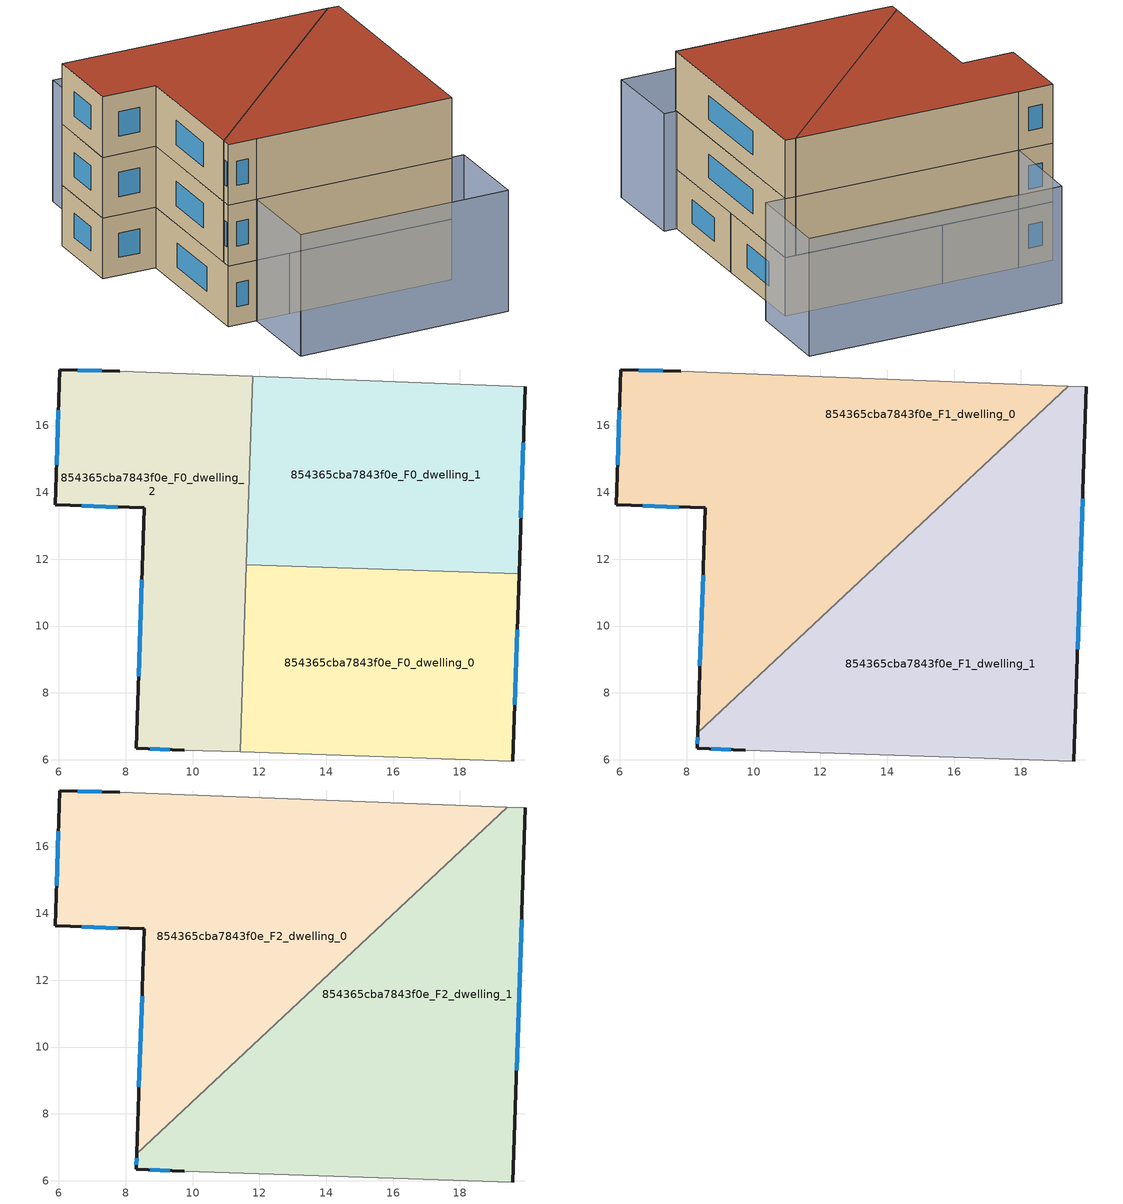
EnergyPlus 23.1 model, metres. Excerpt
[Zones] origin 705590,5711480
854365cba7843f0e_F0_dwelling_0
 floor ground (EU_floor_Construction): 19.77,11.57 19.58,5.96 11.42,6.23 11.61,11.84 z0
 wall outside (EU_wall_Construction): 19.58,5.96 19.77,11.57 z0:3
 wall adiabatic (EU_wall_Construction): 11.42,6.23 19.58,5.96 z0:3
 wall to 854365cba7843f0e_F0_dwelling_1 (EU_wall_Construction): 19.77,11.57 11.61,11.84 z0:3
 wall to 854365cba7843f0e_F0_dwelling_2 (EU_wall_Construction): 11.61,11.84 11.42,6.23 z0:3
 window (EU_Window_Construction): 19.64,7.64 19.71,9.89 z0.9:2.1
854365cba7843f0e_F0_dwelling_1
 floor ground (EU_floor_Construction): 19.95,17.16 19.77,11.57 11.61,11.84 11.79,17.47 z0
 wall outside (EU_wall_Construction): 19.77,11.57 19.95,17.16 z0:3
 wall adiabatic (EU_wall_Construction): 19.95,17.16 11.8,17.47 z0:3
 wall to 854365cba7843f0e_F0_dwelling_2 (EU_wall_Construction): 11.8,17.47 11.61,11.84 z0:3
 window (EU_Window_Construction): 19.82,13.24 19.9,15.49 z0.9:2.1
854365cba7843f0e_F0_dwelling_2
 floor ground (EU_floor_Construction): 11.79,17.47 11.42,6.23 9.74,6.29 8.31,6.34 8.55,13.53 5.89,13.63 6.02,17.66 7.82,17.62 z0
 wall outside (EU_wall_Construction): 7.82,17.62 6.02,17.66 5.89,13.63 8.55,13.53 8.31,6.34 9.74,6.29 z0:3
 wall adiabatic (EU_wall_Construction): 11.8,17.47 7.82,17.62 / 9.74,6.29 11.42,6.23 z0:3
 window (EU_Window_Construction): 6.69,13.6 7.75,13.56 / 5.98,16.45 5.93,14.83 / 7.28,17.64 6.56,17.65 / 8.74,6.33 9.31,6.3 / 8.48,11.38 8.38,8.49 z0.9:2.1
854365cba7843f0e_F1_dwelling_0
 floor to 854365cba7843f0e_F0_dwelling_0 (EU_floor_Construction): 13.64,11.77 11.54,9.81 11.61,11.84 z3
 floor to 854365cba7843f0e_F0_dwelling_1 (EU_floor_Construction): 19.41,17.18 13.64,11.77 11.61,11.84 11.79,17.47 z3
 floor to 854365cba7843f0e_F0_dwelling_2 (EU_floor_Construction): 11.61,11.84 11.54,9.81 8.32,6.8 8.55,13.53 z3; 11.79,17.47 11.61,11.84 8.55,13.53 5.89,13.63 6.02,17.66 7.82,17.62 z3
 wall outside (EU_wall_Construction): 7.82,17.62 6.02,17.66 5.89,13.63 8.55,13.53 8.32,6.8 z3:6
 wall adiabatic (EU_wall_Construction): 19.41,17.18 7.82,17.62 z3:6
 wall to 854365cba7843f0e_F1_dwelling_1 (EU_wall_Construction): 8.32,6.8 19.41,17.18 z3:6
 window (EU_Window_Construction): 8.48,11.52 8.39,8.82 / 6.69,13.6 7.75,13.56 / 5.98,16.45 5.93,14.83 / 7.28,17.64 6.56,17.65 z3.9:5.1
854365cba7843f0e_F1_dwelling_1
 floor to 854365cba7843f0e_F0_dwelling_0 (EU_floor_Construction): 19.77,11.57 19.58,5.96 11.42,6.23 11.54,9.81 13.64,11.77 z3
 floor to 854365cba7843f0e_F0_dwelling_1 (EU_floor_Construction): 19.95,17.16 19.77,11.57 13.64,11.77 19.41,17.18 z3
 floor to 854365cba7843f0e_F0_dwelling_2 (EU_floor_Construction): 11.54,9.81 11.42,6.23 9.74,6.29 8.31,6.34 8.32,6.8 z3
 wall outside (EU_wall_Construction): 19.58,5.96 19.95,17.16 / 8.32,6.8 8.31,6.34 9.74,6.29 z3:6
 wall adiabatic (EU_wall_Construction): 19.95,17.16 19.41,17.18 / 9.74,6.29 19.58,5.96 z3:6
 window (EU_Window_Construction): 19.69,9.31 19.84,13.81 / 8.74,6.33 9.31,6.3 / 8.32,6.67 8.31,6.48 z3.9:5.1
854365cba7843f0e_F2_dwelling_0
 floor to 854365cba7843f0e_F1_dwelling_0 (EU_floor_Construction): 19.41,17.18 8.32,6.8 8.55,13.53 5.89,13.63 6.02,17.66 7.82,17.62 z6
 wall outside (EU_wall_Construction): 7.82,17.62 6.02,17.66 5.89,13.63 8.55,13.53 8.32,6.8 z6:9
 wall adiabatic (EU_wall_Construction): 19.41,17.18 7.82,17.62 z6:9
 wall to 854365cba7843f0e_F2_dwelling_1 (EU_wall_Construction): 8.32,6.8 19.41,17.18 z6:9
 window (EU_Window_Construction): 8.48,11.52 8.39,8.82 / 6.69,13.6 7.75,13.56 / 5.98,16.45 5.93,14.83 / 7.28,17.64 6.56,17.65 z6.9:8.1
 roof outside (EU_roof_Construction): 19.41,17.18 7.82,17.62 6.02,17.66 5.89,13.63 8.55,13.53 8.32,6.8 z9
854365cba7843f0e_F2_dwelling_1
 floor to 854365cba7843f0e_F1_dwelling_1 (EU_floor_Construction): 19.95,17.16 19.58,5.96 9.74,6.29 8.31,6.34 8.32,6.8 19.41,17.18 z6
 wall outside (EU_wall_Construction): 19.58,5.96 19.95,17.16 / 8.32,6.8 8.31,6.34 9.74,6.29 z6:9
 wall adiabatic (EU_wall_Construction): 19.95,17.16 19.41,17.18 / 9.74,6.29 19.58,5.96 z6:9
 window (EU_Window_Construction): 19.69,9.31 19.84,13.81 / 8.74,6.33 9.31,6.3 / 8.32,6.67 8.31,6.48 z6.9:8.1
 roof outside (EU_roof_Construction): 19.58,5.96 19.95,17.16 19.41,17.18 8.32,6.8 8.31,6.34 9.74,6.29 z9
shading: 21.07,21.59 10.61,22 / 9.63,1.98 20.15,1.72 / 20.15,1.72 9.63,1.98 / 9.63,1.98 9.74,6.32 / 9.74,6.32 20.26,6.06 / 20.26,6.06 20.15,1.72 / 20.96,17.12 7.82,17.62 / 7.82,17.62 7.99,22.1 / 7.99,22.1 21.13,21.6 / 21.13,21.6 20.96,17.12 z0:6
[Building]
EU S2 Campaign: North Axis=0; Terrain=City; Solar Distribution=FullExterior
[Site:Location]
London: Latitude=51.5; Longitude=-0.5; Time Zone=0; Elevation=25
[SizingPeriod:WeatherFileDays]
AnnualSizingPeriod: Begin Month=1; Begin Day of Month=1; End Month=12; End Day of Month=31; Day of Week for Start Day=Monday; Use Weather File Daylight Saving Period=No; Use Weather File Rain and Snow Indicators=No
[MATERIAL]
EU_InternalMass_Material: Roughness=MediumRough; Thickness=0.1; Conductivity=1; Density=1800; Specific Heat=900; Thermal Absorptance=0.9; Solar Absorptance=0.7; Visible Absorptance=0.7
[MATERIAL:NOMASS] Roughness=MediumRough; Thermal Absorptance=0.9; Solar Absorptance=0.7; Visible Absorptance=0.7
Name | Thermal Resistance
EU_wall_NoMass | 1.04674
EU_roof_NoMass | 4.32442
EU_floor_NoMass | 2.04616
[WINDOWMATERIAL:SIMPLEGLAZINGSYSTEM]
EU_Window_SimpleGlazing: UFactor=4.25843; Solar Heat Gain Coefficient=0.85; Visible Transmittance=0.85
[CONSTRUCTION]
EU_wall_Construction: EU_wall_NoMass
EU_roof_Construction: EU_roof_NoMass
EU_floor_Construction: EU_floor_NoMass
EU_Window_Construction: EU_Window_SimpleGlazing
EU_InternalMass_Construction: EU_InternalMass_Material
[ZONE] Type=1; Multiplier=1; Ceiling Height=autocalculate; Floor Area=autocalculate; Part of Total Floor Area=Yes
Name | Volume
854365cba7843f0e_F0_dwelling_0 | 137.446
854365cba7843f0e_F1_dwelling_0 | 206.146
854365cba7843f0e_F2_dwelling_0 | 206.166
854365cba7843f0e_F0_dwelling_1 | 137.437
854365cba7843f0e_F1_dwelling_1 | 206.158
854365cba7843f0e_F2_dwelling_1 | 206.16
854365cba7843f0e_F0_dwelling_2 | 137.443
[INTERNALMASS] Construction=EU_InternalMass_Construction
Name | Zone or ZoneList | Surface Area
854365cba7843f0e_F0_dwelling_0_EU_InternalMass | 854365cba7843f0e_F0_dwelling_0 | 45.8178
854365cba7843f0e_F0_dwelling_1_EU_InternalMass | 854365cba7843f0e_F0_dwelling_1 | 45.8159
854365cba7843f0e_F0_dwelling_2_EU_InternalMass | 854365cba7843f0e_F0_dwelling_2 | 45.8144
854365cba7843f0e_F1_dwelling_0_EU_InternalMass | 854365cba7843f0e_F1_dwelling_0 | 68.7217
854365cba7843f0e_F1_dwelling_1_EU_InternalMass | 854365cba7843f0e_F1_dwelling_1 | 68.72
854365cba7843f0e_F2_dwelling_0_EU_InternalMass | 854365cba7843f0e_F2_dwelling_0 | 68.7217
854365cba7843f0e_F2_dwelling_1_EU_InternalMass | 854365cba7843f0e_F2_dwelling_1 | 68.72
[OTHEREQUIPMENT] Fuel Type=Electricity; Design Level Calculation Method=Watts/Area; Power per Zone Floor Area=1; Fraction Latent=0; Fraction Radiant=0; Fraction Lost=0; Carbon Dioxide Generation Rate=0; EndUse Subcategory=EU_Step8_InternalGains
Name | Zone or ZoneList or Space or SpaceList | Schedule
EU_Step8_InternalGain_854365cba7843f0e_F0_dwelling_0_f000 | 854365cba7843f0e_F0_dwelling_0 | EU_Step8_GainSchedule_854365cba7843f0e_F0_dwelling_0_f000
EU_Step8_InternalGain_854365cba7843f0e_F0_dwelling_1_f000 | 854365cba7843f0e_F0_dwelling_1 | EU_Step8_GainSchedule_854365cba7843f0e_F0_dwelling_1_f000
EU_Step8_InternalGain_854365cba7843f0e_F0_dwelling_2_f000 | 854365cba7843f0e_F0_dwelling_2 | EU_Step8_GainSchedule_854365cba7843f0e_F0_dwelling_2_f000
EU_Step8_InternalGain_854365cba7843f0e_F1_dwelling_0_f000 | 854365cba7843f0e_F1_dwelling_0 | EU_Step8_GainSchedule_854365cba7843f0e_F1_dwelling_0_f000
EU_Step8_InternalGain_854365cba7843f0e_F1_dwelling_1_f000 | 854365cba7843f0e_F1_dwelling_1 | EU_Step8_GainSchedule_854365cba7843f0e_F1_dwelling_1_f000
EU_Step8_InternalGain_854365cba7843f0e_F2_dwelling_0_f000 | 854365cba7843f0e_F2_dwelling_0 | EU_Step8_GainSchedule_854365cba7843f0e_F2_dwelling_0_f000
EU_Step8_InternalGain_854365cba7843f0e_F2_dwelling_1_f000 | 854365cba7843f0e_F2_dwelling_1 | EU_Step8_GainSchedule_854365cba7843f0e_F2_dwelling_1_f000
[ZONEVENTILATION:DESIGNFLOWRATE] Schedule=EU_AlwaysOn; Design Flow Rate Calculation Method=AirChanges/Hour; Air Changes per Hour=0.488719; Ventilation Type=Natural; Fan Pressure Rise=0; Fan Total Efficiency=1; Constant Term Coefficient=1; Temperature Term Coefficient=0; Velocity Term Coefficient=0; Velocity Squared Term Coefficient=0; Minimum Indoor Temperature=-100; Maximum Indoor Temperature=100; Delta Temperature=-100; Minimum Outdoor Temperature=-100; Maximum Outdoor Temperature=100; Maximum Wind Speed=40
Name | Zone or ZoneList or Space or SpaceList
EU_ConstantAir_854365cba7843f0e_F0_dwelling_0 | 854365cba7843f0e_F0_dwelling_0
EU_ConstantAir_854365cba7843f0e_F0_dwelling_1 | 854365cba7843f0e_F0_dwelling_1
EU_ConstantAir_854365cba7843f0e_F0_dwelling_2 | 854365cba7843f0e_F0_dwelling_2
EU_ConstantAir_854365cba7843f0e_F1_dwelling_0 | 854365cba7843f0e_F1_dwelling_0
EU_ConstantAir_854365cba7843f0e_F1_dwelling_1 | 854365cba7843f0e_F1_dwelling_1
EU_ConstantAir_854365cba7843f0e_F2_dwelling_0 | 854365cba7843f0e_F2_dwelling_0
EU_ConstantAir_854365cba7843f0e_F2_dwelling_1 | 854365cba7843f0e_F2_dwelling_1
[HVACTEMPLATE:THERMOSTAT] Constant Heating Setpoint=20; Constant Cooling Setpoint=50
EU_HeatOnly_854365cba7843f0e_F0_dwelling_0; EU_HeatOnly_854365cba7843f0e_F0_dwelling_1; EU_HeatOnly_854365cba7843f0e_F0_dwelling_2; EU_HeatOnly_854365cba7843f0e_F1_dwelling_0; EU_HeatOnly_854365cba7843f0e_F1_dwelling_1; EU_HeatOnly_854365cba7843f0e_F2_dwelling_0; EU_HeatOnly_854365cba7843f0e_F2_dwelling_1
[HVACTEMPLATE:ZONE:IDEALLOADSAIRSYSTEM] System Availability Schedule=EU_AlwaysOn; Maximum Heating Supply Air Temperature=50; Minimum Cooling Supply Air Temperature=13; Maximum Heating Supply Air Humidity Ratio=0.0156; Minimum Cooling Supply Air Humidity Ratio=0.0077; Heating Limit=NoLimit; Cooling Limit=NoLimit; Heating Availability Schedule=EU_AlwaysOn; Cooling Availability Schedule=EU_CoolingOff; Dehumidification Control Type=ConstantSensibleHeatRatio; Cooling Sensible Heat Ratio=0.7; Dehumidification Setpoint=60; Humidification Control Type=None; Humidification Setpoint=30; Outdoor Air Method=None; Outdoor Air Flow Rate per Person=0.00944; Outdoor Air Flow Rate per Zone Floor Area=0; Outdoor Air Flow Rate per Zone=0; Demand Controlled Ventilation Type=None; Outdoor Air Economizer Type=NoEconomizer; Heat Recovery Type=None; Sensible Heat Recovery Effectiveness=0.7; Latent Heat Recovery Effectiveness=0.65
Name | Template Thermostat
854365cba7843f0e_F0_dwelling_0 | EU_HeatOnly_854365cba7843f0e_F0_dwelling_0
854365cba7843f0e_F0_dwelling_1 | EU_HeatOnly_854365cba7843f0e_F0_dwelling_1
854365cba7843f0e_F0_dwelling_2 | EU_HeatOnly_854365cba7843f0e_F0_dwelling_2
854365cba7843f0e_F1_dwelling_0 | EU_HeatOnly_854365cba7843f0e_F1_dwelling_0
854365cba7843f0e_F1_dwelling_1 | EU_HeatOnly_854365cba7843f0e_F1_dwelling_1
854365cba7843f0e_F2_dwelling_0 | EU_HeatOnly_854365cba7843f0e_F2_dwelling_0
854365cba7843f0e_F2_dwelling_1 | EU_HeatOnly_854365cba7843f0e_F2_dwelling_1
[SIZING:ZONE] Zone Cooling Design Supply Air Temperature Input Method=SupplyAirTemperature; Zone Cooling Design Supply Air Temperature=13; Zone Heating Design Supply Air Temperature Input Method=SupplyAirTemperature; Zone Heating Design Supply Air Temperature=50; Zone Cooling Design Supply Air Humidity Ratio=0.008; Zone Heating Design Supply Air Humidity Ratio=0.008; Cooling Design Air Flow Method=DesignDay; Cooling Design Air Flow Rate=0; Cooling Minimum Air Flow per Zone Floor Area=0.000762; Cooling Minimum Air Flow=0; Cooling Minimum Air Flow Fraction=0.2; Heating Design Air Flow Method=DesignDay; Heating Design Air Flow Rate=0; Heating Maximum Air Flow per Zone Floor Area=0.002032; Heating Maximum Air Flow=0.141576; Heating Maximum Air Flow Fraction=0.3; Account for Dedicated Outdoor Air System=No; Dedicated Outdoor Air System Control Strategy=NeutralSupplyAir; Dedicated Outdoor Air Low Setpoint Temperature for Design=autosize; Dedicated Outdoor Air High Setpoint Temperature for Design=autosize; Zone Load Sizing Method=Sensible Load Only No Latent Load; Zone Latent Cooling Design Supply Air Humidity Ratio Input Method=HumidityRatioDifference; Zone Cooling Design Supply Air Humidity Ratio Difference=0.005; Zone Latent Heating Design Supply Air Humidity Ratio Input Method=HumidityRatioDifference; Zone Humidification Design Supply Air Humidity Ratio Difference=0.005
854365cba7843f0e_F0_dwelling_0; 854365cba7843f0e_F0_dwelling_1; 854365cba7843f0e_F0_dwelling_2; 854365cba7843f0e_F1_dwelling_0; 854365cba7843f0e_F1_dwelling_1; 854365cba7843f0e_F2_dwelling_0; 854365cba7843f0e_F2_dwelling_1
[SCHEDULE:CONSTANT]
Name | Hourly Value
EU_AlwaysOn | 1
EU_CoolingOff | 0
[SCHEDULE:FILE] Column Number=1; Rows to Skip at Top=0; Number of Hours of Data=8760; Column Separator=Comma; Interpolate to Timestep=No; Minutes per Item=60; Adjust Schedule for Daylight Savings=Yes
Name | File
EU_Step8_GainSchedule_854365cba7843f0e_F0_dwelling_0_f000 | ../../schedules/854365cba7843f0e/854365cba7843f0e_F0_dwelling_0_f000_gain.csv
EU_Step8_GainSchedule_854365cba7843f0e_F0_dwelling_1_f000 | ../../schedules/854365cba7843f0e/854365cba7843f0e_F0_dwelling_1_f000_gain.csv
EU_Step8_GainSchedule_854365cba7843f0e_F0_dwelling_2_f000 | ../../schedules/854365cba7843f0e/854365cba7843f0e_F0_dwelling_2_f000_gain.csv
EU_Step8_GainSchedule_854365cba7843f0e_F1_dwelling_0_f000 | ../../schedules/854365cba7843f0e/854365cba7843f0e_F1_dwelling_0_f000_gain.csv
EU_Step8_GainSchedule_854365cba7843f0e_F1_dwelling_1_f000 | ../../schedules/854365cba7843f0e/854365cba7843f0e_F1_dwelling_1_f000_gain.csv
EU_Step8_GainSchedule_854365cba7843f0e_F2_dwelling_0_f000 | ../../schedules/854365cba7843f0e/854365cba7843f0e_F2_dwelling_0_f000_gain.csv
EU_Step8_GainSchedule_854365cba7843f0e_F2_dwelling_1_f000 | ../../schedules/854365cba7843f0e/854365cba7843f0e_F2_dwelling_1_f000_gain.csv
